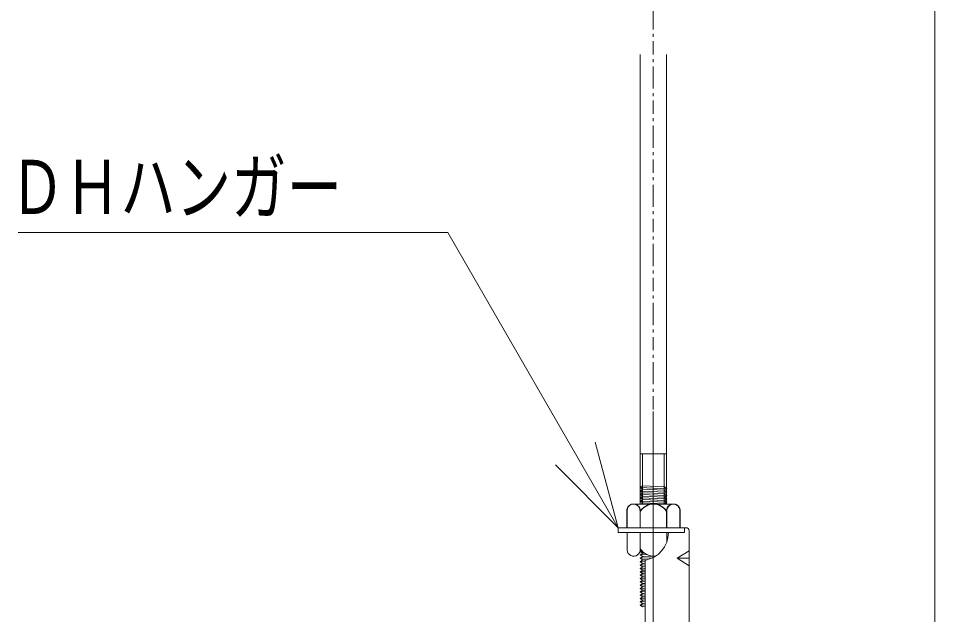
# Model space of a CAD drawing. Units: millimetres, scale not verified. Extents: x -205 to 205, y -142 to 142.
# Drawn here: x 173.99 to 205, y -84.75 to -64.58 of the extents above; entities that cross this region are included whole.
import ezdxf
from ezdxf.enums import TextEntityAlignment as Align

# ---------------------------------------------------------------- set-up
doc = ezdxf.new("R2010")
doc.units = ezdxf.units.MM
doc.header["$LTSCALE"] = 0.25
doc.linetypes.add('USER1', pattern=[7.8, 1.8, -0.6, 0.3, -0.6, 3, -0.6, 0.3, -0.6])
for name, color, linetype, lineweight in [('1-1_1-0 断面', 7, 'Continuous', 18), ('1-3_1-2 文字', 7, 'Continuous', 18), ('F-1_F-0 図枠', 7, 'Continuous', 18)]:
    doc.layers.add(name, color=color, linetype=linetype, lineweight=lineweight)
doc.styles.add('ＭＳ ゴシック', font='')
doc.styles.get('ＭＳ ゴシック').set_extended_font_data('MS Gothic')

msp = doc.modelspace()

# ---------------------------------------------------------------- linework, layer by layer
at = {"layer": '1-1_1-0 断面', "color": 4, "linetype": 'USER1'}
msp.add_line((195.478, -9.3579), (195.478, -98.325), dxfattribs=at)
at = {"layer": '1-1_1-0 断面'}
for p, q in [((195.028, -79.3077), (195.028, -65.8079)), ((195.928, -79.3077), (195.928, -65.8079)), ((195.478, -92.4586), (195.478, -77.872)), ((195.028, -79.3077), (195.028, -81.0079)), ((195.108, -79.3077), (195.108, -81.0079)), ((195.848, -79.3077), (195.848, -81.0079)), ((195.038, -80.4514), (195.118, -80.5093)), ((195.038, -80.5664), (195.118, -80.6243)), ((195.938, -80.488), (195.858, -80.5394)), ((195.938, -80.603), (195.858, -80.6544)), ((195.038, -80.6814), (195.118, -80.7393)), ((195.038, -80.7964), (195.118, -80.8543)), ((195.038, -80.9114), (195.118, -80.9693)), ((195.938, -80.718), (195.858, -80.7694)), ((195.938, -80.833), (195.858, -80.8844)), ((194.578, -81.2104), (194.578, -81.8079)), ((194.588, -81.2104), (194.588, -81.8079)), ((196.153, -81.0079), (194.803, -81.0079)), ((194.813, -81.0079), (196.163, -81.0079)), ((195.938, -80.948), (195.858, -80.9994)), ((195.8688, -81.0079), (195.858, -80.9994)), ((196.378, -81.2104), (196.378, -81.8079)), ((196.388, -81.2104), (196.388, -81.8079)), ((195.028, -81.2579), (195.028, -81.8079)), ((195.038, -81.2579), (195.038, -81.8079)), ((195.928, -81.2579), (195.928, -81.8079)), ((195.938, -81.2579), (195.938, -81.8079)), ((196.528, -81.8079), (196.528, -81.9679)), ((196.528, -81.9679), (194.288, -81.9679)), ((194.588, -82.5654), (194.588, -81.9679)), ((195.038, -82.5179), (195.038, -81.9679)), ((195.938, -82.2749), (195.938, -81.9679)), ((196.688, -81.9079), (196.688, -85.0179)), ((195.038, -82.6108), (195.0822, -82.5788)), ((195.038, -82.6108), (195.1086, -82.608)), ((195.038, -82.7258), (195.118, -82.6679)), ((195.038, -82.7258), (195.2609, -82.7168)), ((195.038, -82.7258), (195.118, -82.7829)), ((195.038, -82.8408), (195.118, -82.7829)), ((195.118, -82.7829), (195.488, -82.7679)), ((195.038, -82.8408), (195.4571, -82.8238)), ((195.038, -82.9558), (195.118, -82.8979)), ((195.038, -82.9558), (195.198, -82.9493)), ((195.038, -83.0708), (195.118, -83.0129)), ((195.038, -83.0708), (195.198, -83.0643)), ((195.198, -82.9079), (195.198, -90.8079)), ((196.2858, -82.8424), (196.6858, -82.8424)), ((195.038, -83.1858), (195.118, -83.1279)), ((195.038, -83.1858), (195.198, -83.1793)), ((195.038, -83.3008), (195.118, -83.2429)), ((195.038, -83.3008), (195.198, -83.2943)), ((195.038, -83.3008), (195.1113, -83.3532)), ((195.038, -83.4108), (195.118, -83.3529)), ((195.038, -83.4108), (195.198, -83.4043)), ((195.1113, -83.3532), (195.198, -83.3496)), ((195.038, -83.5258), (195.118, -83.4679)), ((195.038, -83.5258), (195.198, -83.5193)), ((195.038, -83.5258), (195.1113, -83.5781)), ((195.038, -83.6358), (195.118, -83.5778)), ((195.038, -83.6358), (195.198, -83.6293)), ((195.038, -83.7508), (195.118, -83.6928)), ((195.1113, -83.5781), (195.198, -83.5746)), ((195.038, -83.7508), (195.198, -83.7443)), ((195.038, -83.7508), (195.1113, -83.8031)), ((195.038, -83.8607), (195.118, -83.8028)), ((195.038, -83.8607), (195.198, -83.8542)), ((195.038, -83.9757), (195.118, -83.9178)), ((195.038, -83.9757), (195.198, -83.9692)), ((195.038, -83.9757), (195.1113, -84.028)), ((195.038, -84.0857), (195.118, -84.0278)), ((195.1113, -83.8031), (195.198, -83.7996)), ((195.1113, -84.028), (195.198, -84.0245)), ((195.038, -84.0857), (195.198, -84.0792)), ((195.038, -84.2007), (195.118, -84.1428)), ((195.038, -84.2007), (195.198, -84.1942)), ((195.038, -84.2007), (195.1113, -84.253)), ((195.038, -84.3106), (195.118, -84.2527)), ((195.038, -84.3106), (195.198, -84.3041)), ((195.1113, -84.253), (195.198, -84.2495)), ((195.038, -84.4256), (195.118, -84.3677)), ((195.038, -84.4256), (195.198, -84.4191)), ((195.038, -84.4256), (195.1113, -84.4779)), ((195.1113, -84.4779), (195.198, -84.4744))]:
    msp.add_line(p, q, dxfattribs=at)
for points in [[(195.028, -79.3077), (195.928, -79.3077), (195.928, -81.0079)], [(195.038, -80.4514), (195.118, -80.3943), (195.858, -80.4244)], [(195.038, -80.4514), (195.938, -80.488), (195.858, -80.4244)], [(195.038, -80.5664), (195.118, -80.5093), (195.858, -80.5394)], [(195.038, -80.5664), (195.938, -80.603), (195.858, -80.5394)], [(195.038, -80.6814), (195.118, -80.6243), (195.858, -80.6544)], [(195.038, -80.6814), (195.938, -80.718), (195.858, -80.6544)], [(195.038, -80.7964), (195.118, -80.7393), (195.858, -80.7694)], [(195.038, -80.7964), (195.938, -80.833), (195.858, -80.7694)], [(195.038, -80.9114), (195.118, -80.8543), (195.858, -80.8844)], [(195.038, -80.9114), (195.938, -80.948), (195.858, -80.8844)], [(195.0639, -81.0079), (195.118, -80.9693), (195.858, -80.9994)], [(196.588, -81.8079), (194.288, -81.8079), (194.288, -81.9679)], [(195.038, -82.6108), (195.118, -82.6679), (195.175, -82.6656)], [(196.6858, -83.0924), (196.2858, -82.8424), (196.6858, -82.5924)], [(195.038, -82.8408), (195.118, -82.8979), (195.2742, -82.8916)], [(195.038, -82.9558), (195.118, -83.0129), (195.198, -83.0097)], [(195.038, -83.0708), (195.118, -83.1279), (195.198, -83.1247)], [(195.038, -83.1858), (195.118, -83.2429), (195.198, -83.2397)], [(195.038, -83.4108), (195.118, -83.4679), (195.198, -83.4646)], [(195.038, -83.6358), (195.118, -83.6928), (195.198, -83.6896)], [(195.038, -83.8607), (195.118, -83.9178), (195.198, -83.9146)], [(195.038, -84.0857), (195.118, -84.1428), (195.198, -84.1395)], [(195.038, -84.3106), (195.118, -84.3677), (195.198, -84.3645)]]:
    msp.add_lwpolyline(points, dxfattribs=at)
for centre, radius, start, end in [((194.803, -81.2342), 0.2263, 353.97442, 186.02558), ((194.813, -81.2342), 0.2263, 353.97439, 173.97475), ((195.478, -81.5379), 0.53, 31.89079, 148.10921), ((195.488, -81.5379), 0.53, 31.89078, 148.10921), ((196.153, -81.2342), 0.2263, 353.97442, 186.02558), ((196.163, -81.2342), 0.2263, 6.02525, 186.02559), ((196.588, -81.9079), 0.1, 0, 90), ((195.0369, -81.9706), 0.9511, 279.75018, 0.16072), ((194.813, -82.5417), 0.2263, 186.02525, 6.02561), ((195.488, -82.2379), 0.53, 211.89079, 278.20586)]:
    msp.add_arc(centre, radius, start, end, dxfattribs=at)
at = {"layer": '1-3_1-2 文字'}
for p, q in [((173.9862, -71.8201), (188.5215, -71.8201)), ((188.5215, -71.8201), (194.288, -81.8079)), ((194.288, -81.8079), (193.5115, -78.9101)), ((194.288, -81.8079), (192.1667, -79.6866))]:
    msp.add_line(p, q, dxfattribs=at)
at = {"layer": 'F-1_F-0 図枠'}
msp.add_line((205, -142.5), (205, 142.5), dxfattribs=at)

# ---------------------------------------------------------------- texts
at = {"layer": '1-3_1-2 文字', "style": 'ＭＳ ゴシック', "width": 0.75}
msp.add_text('ＤＨハンガー', height=1.833, dxfattribs=at).set_placement((173.6874, -71.7505), align=Align.BOTTOM_LEFT)

doc.saveas('drawing.dxf')
